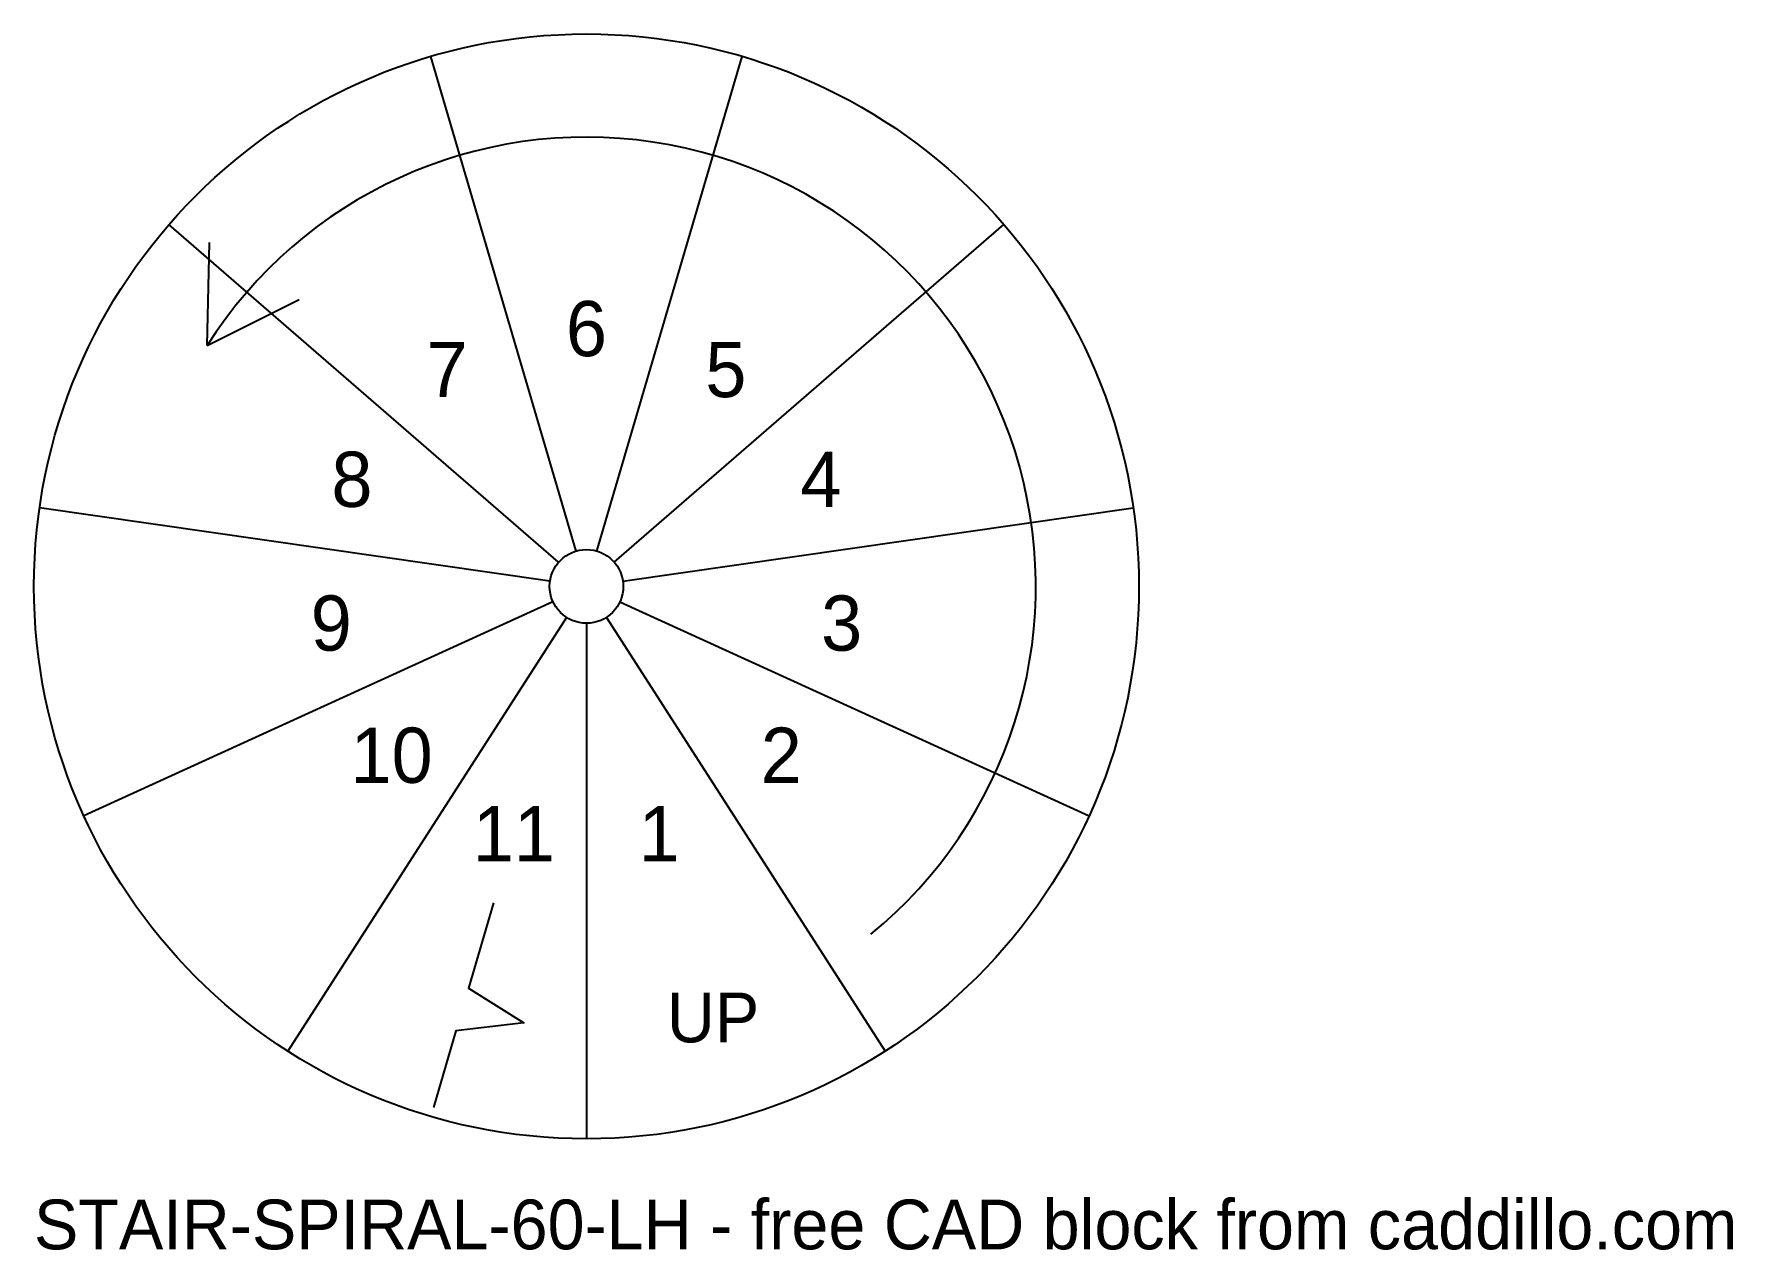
# Model space of a CAD drawing. Header units: inches. Extents: x 0 to 92.3, y -6 to 60.
import ezdxf
from ezdxf.enums import TextEntityAlignment as Align

# ---------------------------------------------------------------- set-up
doc = ezdxf.new("R2010")
doc.units = ezdxf.units.IN
doc.header["$MEASUREMENT"] = 0
doc.layers.add('CADDILLO', color=8, linetype='Continuous', plot=False)

# ---------------------------------------------------------------- blocks, each defined once
blk = doc.blocks.new('STAIR-SPIRAL-60-LH')
for p, q in [((29.437, 31.919), (21.548, 58.785)), ((30.563, 31.919), (38.452, 58.785)), ((28.489, 31.31), (7.328, 49.646)), ((31.511, 31.31), (52.672, 49.646)), ((9.398, 43.074), (9.539, 48.67)), ((9.398, 43.074), (14.402, 45.584)), ((28.02, 30.285), (0.305, 34.269)), ((31.98, 30.285), (59.695, 34.269)), ((28.181, 29.169), (2.711, 17.538)), ((31.819, 29.169), (57.289, 17.538)), ((28.919, 28.317), (13.781, 4.762)), ((30, 28), (30, 0)), ((30, 28), (30, 0)), ((31.081, 28.317), (46.219, 4.762))]:
    blk.add_line(p, q)
blk.add_lwpolyline([(24.957, 12.825), (23.593, 8.181), (26.592, 6.294), (22.912, 5.859), (21.689, 1.695)])
for radius in [30, 2]:
    blk.add_circle((30, 30), radius)
blk.add_arc((30, 30), 24.4, 309.27273, 507.6)
for s, height, p in [('6', 3, (30, 44)), ('7', 3, (22.431, 41.778)), ('5', 3, (37.569, 41.778)), ('8', 3, (17.265, 35.816)), ('4', 3, (42.735, 35.816)), ('9', 3, (16.142, 28.008)), ('3', 3, (43.858, 28.008)), ('10', 3, (19.42, 20.832)), ('2', 3, (40.58, 20.832)), ('11', 3, (26.056, 16.567)), ('1', 3, (33.944, 16.567)), ('UP', 2.7, (36.874, 6.588))]:
    blk.add_text(s, height=height).set_placement(p, align=Align.MIDDLE_CENTER)

msp = doc.modelspace()

# ---------------------------------------------------------------- block references
msp.add_blockref('STAIR-SPIRAL-60-LH', (0, 0))

# ---------------------------------------------------------------- texts
at = {"layer": 'CADDILLO'}
msp.add_text('STAIR-SPIRAL-60-LH - free CAD block from caddillo.com', height=2.7, dxfattribs=at).set_placement((0, -6))

doc.saveas('drawing.dxf')
